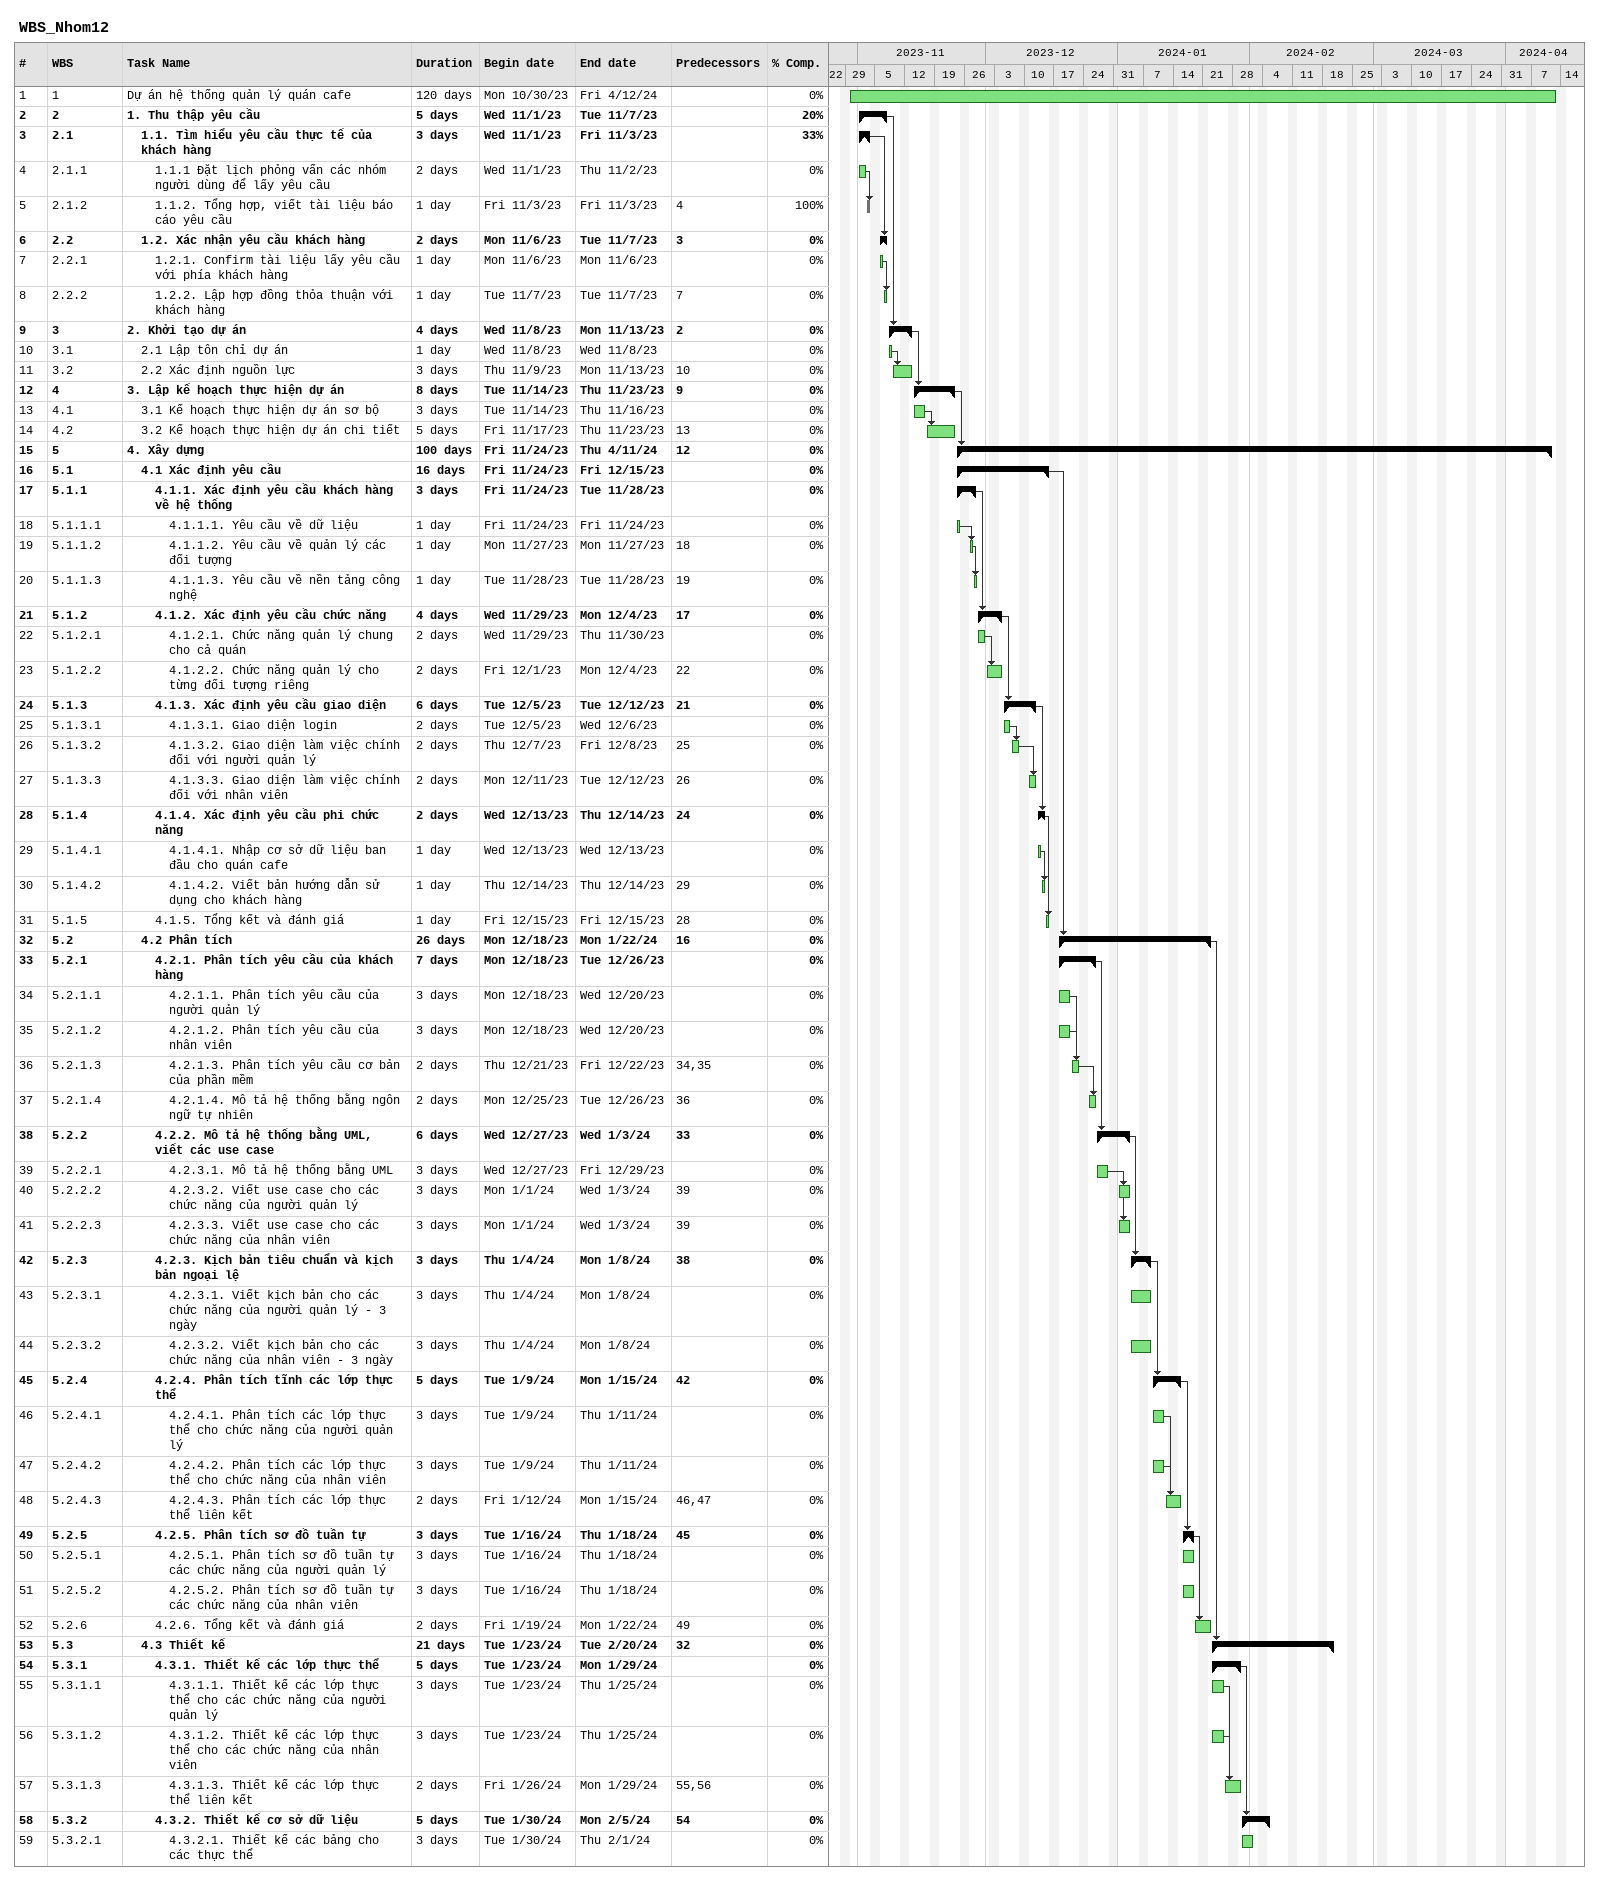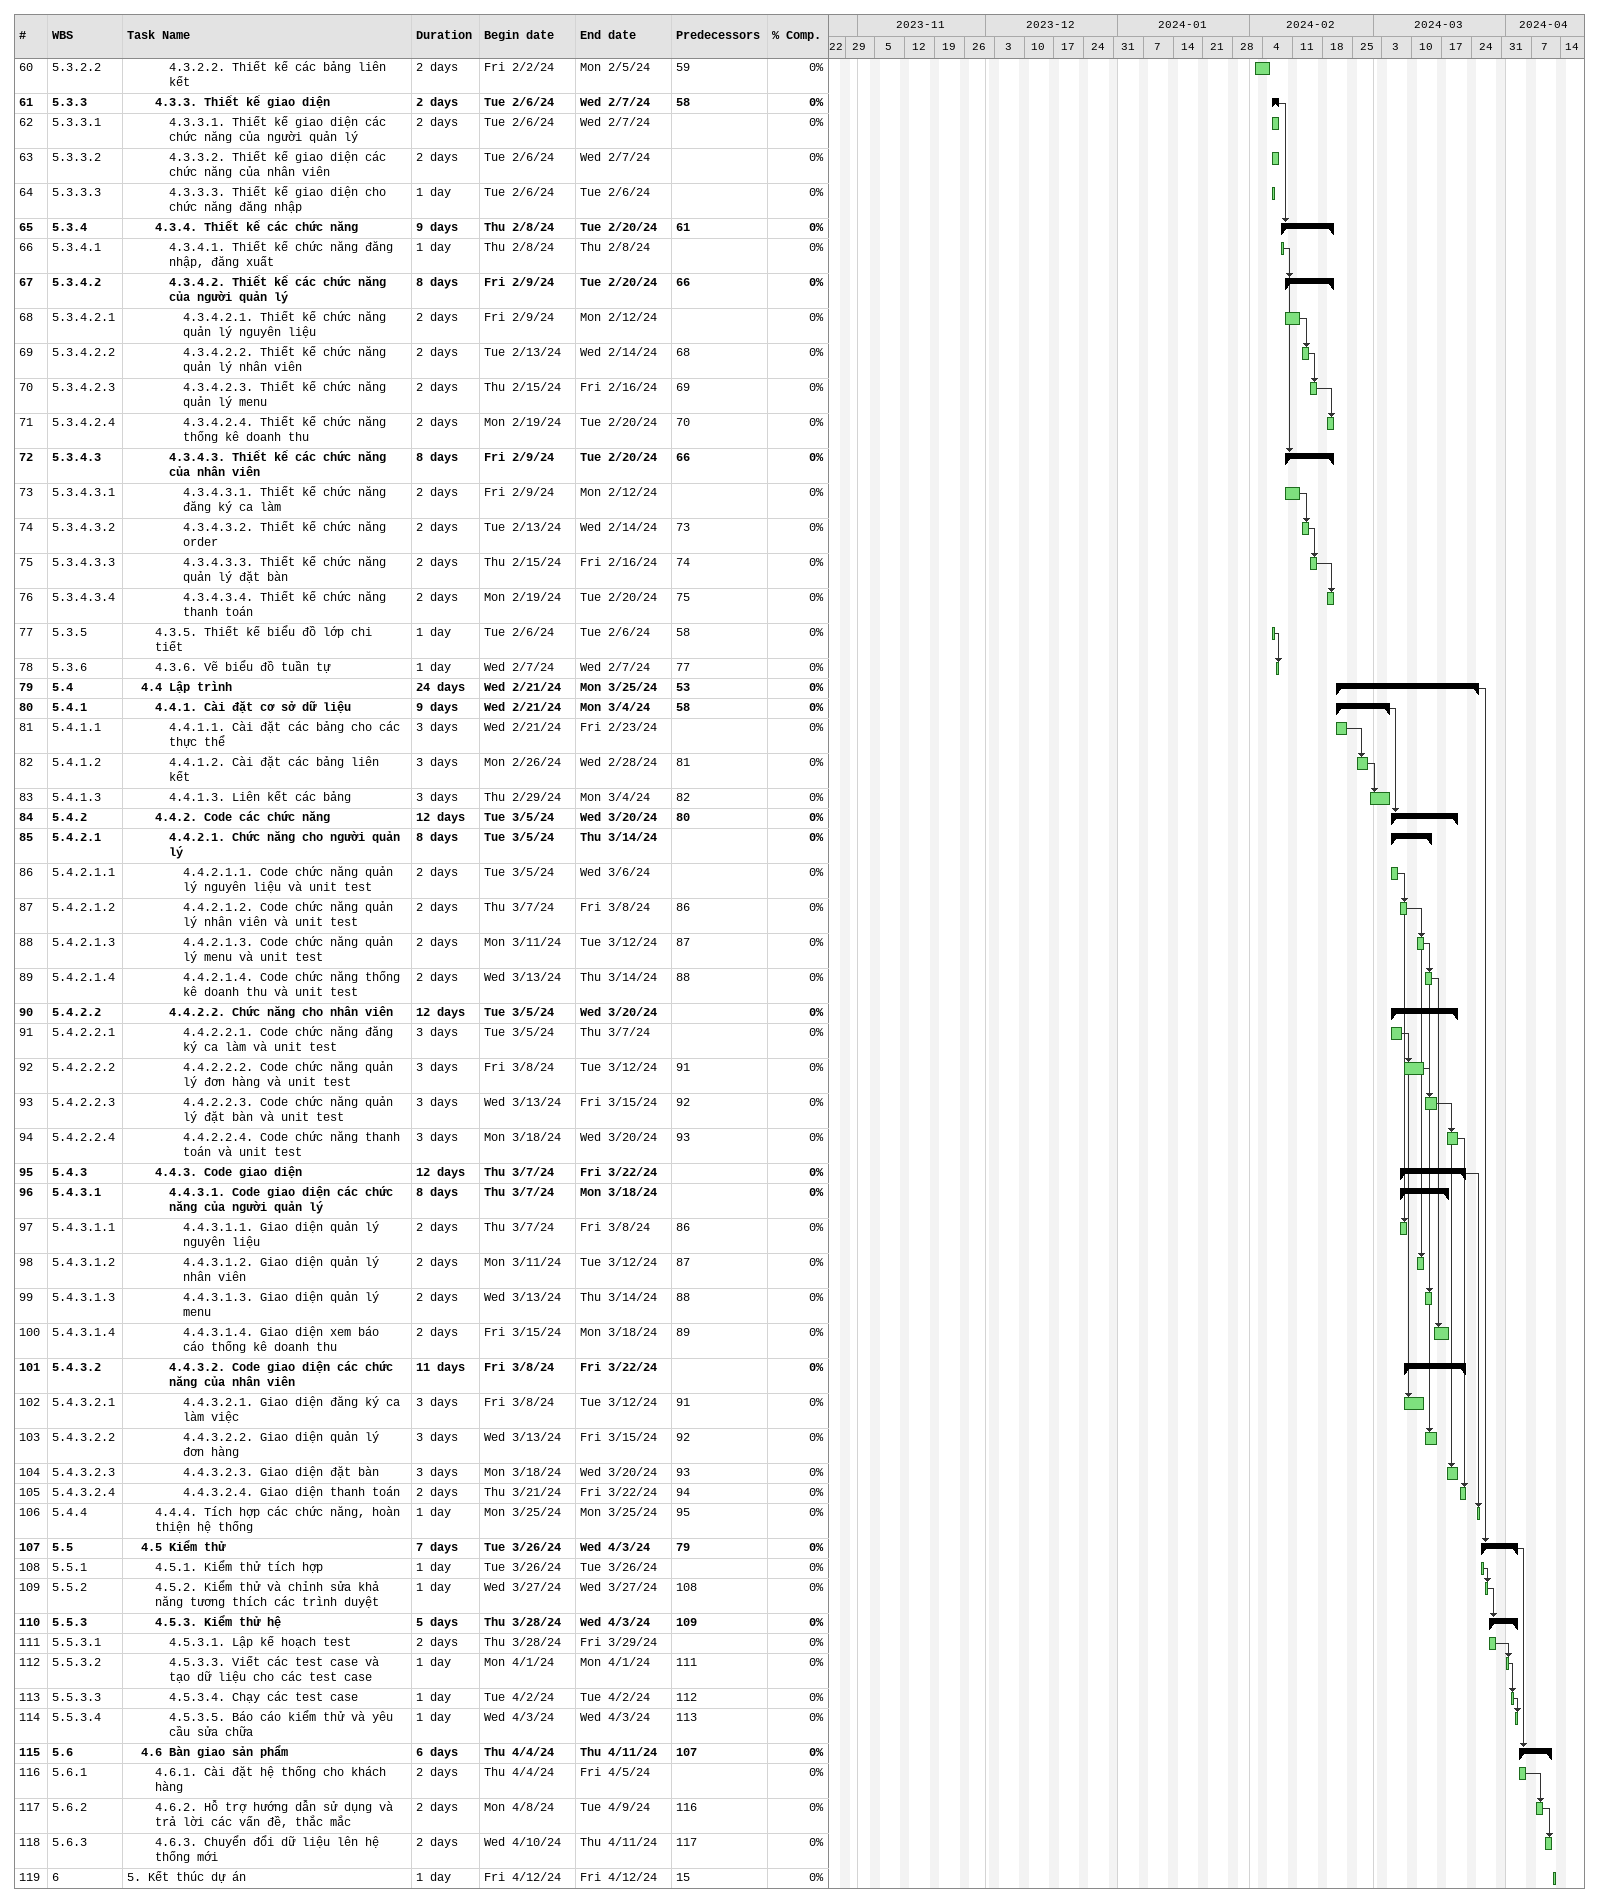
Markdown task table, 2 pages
WBS_Nhom12

| ID | WBS | Task | Duration | Start | Finish | Predecessors | % complete |
|---|---|---|---|---|---|---|---|
| 1 | 1 | Dự án hệ thống quản lý quán cafe | 120d | 2023-10-30 | 2024-04-12 |  | 0 |
| 2 | 2 | **1. Thu thập yêu cầu** | 5d | 2023-11-01 | 2023-11-07 |  | 20 |
| 3 | 2.1 | **1.1. Tìm hiểu yêu cầu thực tế của khách hàng** | 3d | 2023-11-01 | 2023-11-03 |  | 33 |
| 4 | 2.1.1 | 1.1.1 Đặt lịch phỏng vấn các nhóm người dùng để lấy yêu cầu | 2d | 2023-11-01 | 2023-11-02 |  | 0 |
| 5 | 2.1.2 | 1.1.2. Tổng hợp, viết tài liệu báo cáo yêu cầu | 1d | 2023-11-03 | 2023-11-03 | 4 | 100 |
| 6 | 2.2 | **1.2. Xác nhận yêu cầu khách hàng** | 2d | 2023-11-06 | 2023-11-07 | 3 | 0 |
| 7 | 2.2.1 | 1.2.1. Confirm tài liệu lấy yêu cầu với phía khách hàng | 1d | 2023-11-06 | 2023-11-06 |  | 0 |
| 8 | 2.2.2 | 1.2.2. Lập hợp đồng thỏa thuận với khách hàng | 1d | 2023-11-07 | 2023-11-07 | 7 | 0 |
| 9 | 3 | **2. Khởi tạo dự án** | 4d | 2023-11-08 | 2023-11-13 | 2 | 0 |
| 10 | 3.1 | 2.1 Lập tôn chỉ dự án | 1d | 2023-11-08 | 2023-11-08 |  | 0 |
| 11 | 3.2 | 2.2 Xác định nguồn lực | 3d | 2023-11-09 | 2023-11-13 | 10 | 0 |
| 12 | 4 | **3. Lập kế hoạch thực hiện dự án** | 8d | 2023-11-14 | 2023-11-23 | 9 | 0 |
| 13 | 4.1 | 3.1 Kế hoạch thực hiện dự án sơ bộ | 3d | 2023-11-14 | 2023-11-16 |  | 0 |
| 14 | 4.2 | 3.2 Kế hoạch thực hiện dự án chi tiết | 5d | 2023-11-17 | 2023-11-23 | 13 | 0 |
| 15 | 5 | **4. Xây dựng** | 100d | 2023-11-24 | 2024-04-11 | 12 | 0 |
| 16 | 5.1 | **4.1 Xác định yêu cầu** | 16d | 2023-11-24 | 2023-12-15 |  | 0 |
| 17 | 5.1.1 | **4.1.1. Xác định yêu cầu khách hàng về hệ thống** | 3d | 2023-11-24 | 2023-11-28 |  | 0 |
| 18 | 5.1.1.1 | 4.1.1.1. Yêu cầu về dữ liệu | 1d | 2023-11-24 | 2023-11-24 |  | 0 |
| 19 | 5.1.1.2 | 4.1.1.2. Yêu cầu về quản lý các đối tượng | 1d | 2023-11-27 | 2023-11-27 | 18 | 0 |
| 20 | 5.1.1.3 | 4.1.1.3. Yêu cầu về nền tảng công nghệ | 1d | 2023-11-28 | 2023-11-28 | 19 | 0 |
| 21 | 5.1.2 | **4.1.2. Xác định yêu cầu chức năng** | 4d | 2023-11-29 | 2023-12-04 | 17 | 0 |
| 22 | 5.1.2.1 | 4.1.2.1. Chức năng quản lý chung cho cả quán | 2d | 2023-11-29 | 2023-11-30 |  | 0 |
| 23 | 5.1.2.2 | 4.1.2.2. Chức năng quản lý cho từng đối tượng riêng | 2d | 2023-12-01 | 2023-12-04 | 22 | 0 |
| 24 | 5.1.3 | **4.1.3. Xác định yêu cầu giao diện** | 6d | 2023-12-05 | 2023-12-12 | 21 | 0 |
| 25 | 5.1.3.1 | 4.1.3.1. Giao diện login | 2d | 2023-12-05 | 2023-12-06 |  | 0 |
| 26 | 5.1.3.2 | 4.1.3.2. Giao diện làm việc chính đối với người quản lý | 2d | 2023-12-07 | 2023-12-08 | 25 | 0 |
| 27 | 5.1.3.3 | 4.1.3.3. Giao diện làm việc chính đối với nhân viên | 2d | 2023-12-11 | 2023-12-12 | 26 | 0 |
| 28 | 5.1.4 | **4.1.4. Xác định yêu cầu phi chức năng** | 2d | 2023-12-13 | 2023-12-14 | 24 | 0 |
| 29 | 5.1.4.1 | 4.1.4.1. Nhập cơ sở dữ liệu ban đầu cho quán cafe | 1d | 2023-12-13 | 2023-12-13 |  | 0 |
| 30 | 5.1.4.2 | 4.1.4.2. Viết bản hướng dẫn sử dụng cho khách hàng | 1d | 2023-12-14 | 2023-12-14 | 29 | 0 |
| 31 | 5.1.5 | 4.1.5. Tổng kết và đánh giá | 1d | 2023-12-15 | 2023-12-15 | 28 | 0 |
| 32 | 5.2 | **4.2 Phân tích** | 26d | 2023-12-18 | 2024-01-22 | 16 | 0 |
| 33 | 5.2.1 | **4.2.1. Phân tích yêu cầu của khách hàng** | 7d | 2023-12-18 | 2023-12-26 |  | 0 |
| 34 | 5.2.1.1 | 4.2.1.1. Phân tích yêu cầu của người quản lý | 3d | 2023-12-18 | 2023-12-20 |  | 0 |
| 35 | 5.2.1.2 | 4.2.1.2. Phân tích yêu cầu của nhân viên | 3d | 2023-12-18 | 2023-12-20 |  | 0 |
| 36 | 5.2.1.3 | 4.2.1.3. Phân tích yêu cầu cơ bản của phần mềm | 2d | 2023-12-21 | 2023-12-22 | 34, 35 | 0 |
| 37 | 5.2.1.4 | 4.2.1.4. Mô tả hệ thống bằng ngôn ngữ tự nhiên | 2d | 2023-12-25 | 2023-12-26 | 36 | 0 |
| 38 | 5.2.2 | **4.2.2. Mô tả hệ thống bằng UML, viết các use case** | 6d | 2023-12-27 | 2024-01-03 | 33 | 0 |
| 39 | 5.2.2.1 | 4.2.3.1. Mô tả hệ thống bằng UML | 3d | 2023-12-27 | 2023-12-29 |  | 0 |
| 40 | 5.2.2.2 | 4.2.3.2. Viết use case cho các chức năng của người quản lý | 3d | 2024-01-01 | 2024-01-03 | 39 | 0 |
| 41 | 5.2.2.3 | 4.2.3.3. Viết use case cho các chức năng của nhân viên | 3d | 2024-01-01 | 2024-01-03 | 39 | 0 |
| 42 | 5.2.3 | **4.2.3. Kịch bản tiêu chuẩn và kịch bản ngoại lệ** | 3d | 2024-01-04 | 2024-01-08 | 38 | 0 |
| 43 | 5.2.3.1 | 4.2.3.1. Viết kịch bản cho các chức năng của người quản lý - 3 ngày | 3d | 2024-01-04 | 2024-01-08 |  | 0 |
| 44 | 5.2.3.2 | 4.2.3.2. Viết kịch bản cho các chức năng của nhân viên - 3 ngày | 3d | 2024-01-04 | 2024-01-08 |  | 0 |
| 45 | 5.2.4 | **4.2.4. Phân tích tĩnh các lớp thực thể** | 5d | 2024-01-09 | 2024-01-15 | 42 | 0 |
| 46 | 5.2.4.1 | 4.2.4.1. Phân tích các lớp thực thể cho chức năng của người quản lý | 3d | 2024-01-09 | 2024-01-11 |  | 0 |
| 47 | 5.2.4.2 | 4.2.4.2. Phân tích các lớp thực thể cho chức năng của nhân viên | 3d | 2024-01-09 | 2024-01-11 |  | 0 |
| 48 | 5.2.4.3 | 4.2.4.3. Phân tích các lớp thực thể liên kết | 2d | 2024-01-12 | 2024-01-15 | 46, 47 | 0 |
| 49 | 5.2.5 | **4.2.5. Phân tích sơ đồ tuần tự** | 3d | 2024-01-16 | 2024-01-18 | 45 | 0 |
| 50 | 5.2.5.1 | 4.2.5.1. Phân tích sơ đồ tuần tự các chức năng của người quản lý | 3d | 2024-01-16 | 2024-01-18 |  | 0 |
| 51 | 5.2.5.2 | 4.2.5.2. Phân tích sơ đồ tuần tự các chức năng của nhân viên | 3d | 2024-01-16 | 2024-01-18 |  | 0 |
| 52 | 5.2.6 | 4.2.6. Tổng kết và đánh giá | 2d | 2024-01-19 | 2024-01-22 | 49 | 0 |
| 53 | 5.3 | **4.3 Thiết kế** | 21d | 2024-01-23 | 2024-02-20 | 32 | 0 |
| 54 | 5.3.1 | **4.3.1. Thiết kế các lớp thực thể** | 5d | 2024-01-23 | 2024-01-29 |  | 0 |
| 55 | 5.3.1.1 | 4.3.1.1. Thiết kế các lớp thực thể cho các chức năng của người quản lý | 3d | 2024-01-23 | 2024-01-25 |  | 0 |
| 56 | 5.3.1.2 | 4.3.1.2. Thiết kế các lớp thực thể cho các chức năng của nhân viên | 3d | 2024-01-23 | 2024-01-25 |  | 0 |
| 57 | 5.3.1.3 | 4.3.1.3. Thiết kế các lớp thực thể liên kết | 2d | 2024-01-26 | 2024-01-29 | 55, 56 | 0 |
| 58 | 5.3.2 | **4.3.2. Thiết kế cơ sở dữ liệu** | 5d | 2024-01-30 | 2024-02-05 | 54 | 0 |
| 59 | 5.3.2.1 | 4.3.2.1. Thiết kế các bảng cho các thực thể | 3d | 2024-01-30 | 2024-02-01 |  | 0 |
| 60 | 5.3.2.2 | 4.3.2.2. Thiết kế các bảng liên kết | 2d | 2024-02-02 | 2024-02-05 | 59 | 0 |
| 61 | 5.3.3 | **4.3.3. Thiết kế giao diện** | 2d | 2024-02-06 | 2024-02-07 | 58 | 0 |
| 62 | 5.3.3.1 | 4.3.3.1. Thiết kế giao diện các chức năng của người quản lý | 2d | 2024-02-06 | 2024-02-07 |  | 0 |
| 63 | 5.3.3.2 | 4.3.3.2. Thiết kế giao diện các chức năng của nhân viên | 2d | 2024-02-06 | 2024-02-07 |  | 0 |
| 64 | 5.3.3.3 | 4.3.3.3. Thiết kế giao diện cho chức năng đăng nhập | 1d | 2024-02-06 | 2024-02-06 |  | 0 |
| 65 | 5.3.4 | **4.3.4. Thiết kế các chức năng** | 9d | 2024-02-08 | 2024-02-20 | 61 | 0 |
| 66 | 5.3.4.1 | 4.3.4.1. Thiết kế chức năng đăng nhập, đăng xuất | 1d | 2024-02-08 | 2024-02-08 |  | 0 |
| 67 | 5.3.4.2 | **4.3.4.2. Thiết kế các chức năng của người quản lý** | 8d | 2024-02-09 | 2024-02-20 | 66 | 0 |
| 68 | 5.3.4.2.1 | 4.3.4.2.1. Thiết kế chức năng quản lý nguyên liệu | 2d | 2024-02-09 | 2024-02-12 |  | 0 |
| 69 | 5.3.4.2.2 | 4.3.4.2.2. Thiết kế chức năng quản lý nhân viên | 2d | 2024-02-13 | 2024-02-14 | 68 | 0 |
| 70 | 5.3.4.2.3 | 4.3.4.2.3. Thiết kế chức năng quản lý menu | 2d | 2024-02-15 | 2024-02-16 | 69 | 0 |
| 71 | 5.3.4.2.4 | 4.3.4.2.4. Thiết kế chức năng thống kê doanh thu | 2d | 2024-02-19 | 2024-02-20 | 70 | 0 |
| 72 | 5.3.4.3 | **4.3.4.3. Thiết kế các chức năng của nhân viên** | 8d | 2024-02-09 | 2024-02-20 | 66 | 0 |
| 73 | 5.3.4.3.1 | 4.3.4.3.1. Thiết kế chức năng đăng ký ca làm | 2d | 2024-02-09 | 2024-02-12 |  | 0 |
| 74 | 5.3.4.3.2 | 4.3.4.3.2. Thiết kế chức năng order | 2d | 2024-02-13 | 2024-02-14 | 73 | 0 |
| 75 | 5.3.4.3.3 | 4.3.4.3.3. Thiết kế chức năng quản lý đặt bàn | 2d | 2024-02-15 | 2024-02-16 | 74 | 0 |
| 76 | 5.3.4.3.4 | 4.3.4.3.4. Thiết kế chức năng thanh toán | 2d | 2024-02-19 | 2024-02-20 | 75 | 0 |
| 77 | 5.3.5 | 4.3.5. Thiết kế biểu đồ lớp chi tiết | 1d | 2024-02-06 | 2024-02-06 | 58 | 0 |
| 78 | 5.3.6 | 4.3.6. Vẽ biểu đồ tuần tự | 1d | 2024-02-07 | 2024-02-07 | 77 | 0 |
| 79 | 5.4 | **4.4 Lập trình** | 24d | 2024-02-21 | 2024-03-25 | 53 | 0 |
| 80 | 5.4.1 | **4.4.1. Cài đặt cơ sở dữ liệu** | 9d | 2024-02-21 | 2024-03-04 | 58 | 0 |
| 81 | 5.4.1.1 | 4.4.1.1. Cài đặt các bảng cho các thực thể | 3d | 2024-02-21 | 2024-02-23 |  | 0 |
| 82 | 5.4.1.2 | 4.4.1.2. Cài đặt các bảng liên kết | 3d | 2024-02-26 | 2024-02-28 | 81 | 0 |
| 83 | 5.4.1.3 | 4.4.1.3. Liên kết các bảng | 3d | 2024-02-29 | 2024-03-04 | 82 | 0 |
| 84 | 5.4.2 | **4.4.2. Code các chức năng** | 12d | 2024-03-05 | 2024-03-20 | 80 | 0 |
| 85 | 5.4.2.1 | **4.4.2.1. Chức năng cho người quản lý** | 8d | 2024-03-05 | 2024-03-14 |  | 0 |
| 86 | 5.4.2.1.1 | 4.4.2.1.1. Code chức năng quản lý nguyên liệu và unit test | 2d | 2024-03-05 | 2024-03-06 |  | 0 |
| 87 | 5.4.2.1.2 | 4.4.2.1.2. Code chức năng quản lý nhân viên và unit test | 2d | 2024-03-07 | 2024-03-08 | 86 | 0 |
| 88 | 5.4.2.1.3 | 4.4.2.1.3. Code chức năng quản lý menu và unit test | 2d | 2024-03-11 | 2024-03-12 | 87 | 0 |
| 89 | 5.4.2.1.4 | 4.4.2.1.4. Code chức năng thống kê doanh thu và unit test | 2d | 2024-03-13 | 2024-03-14 | 88 | 0 |
| 90 | 5.4.2.2 | **4.4.2.2. Chức năng cho nhân viên** | 12d | 2024-03-05 | 2024-03-20 |  | 0 |
| 91 | 5.4.2.2.1 | 4.4.2.2.1. Code chức năng đăng ký ca làm và unit test | 3d | 2024-03-05 | 2024-03-07 |  | 0 |
| 92 | 5.4.2.2.2 | 4.4.2.2.2. Code chức năng quản lý đơn hàng và unit test | 3d | 2024-03-08 | 2024-03-12 | 91 | 0 |
| 93 | 5.4.2.2.3 | 4.4.2.2.3. Code chức năng quản lý đặt bàn và unit test | 3d | 2024-03-13 | 2024-03-15 | 92 | 0 |
| 94 | 5.4.2.2.4 | 4.4.2.2.4. Code chức năng thanh toán và unit test | 3d | 2024-03-18 | 2024-03-20 | 93 | 0 |
| 95 | 5.4.3 | **4.4.3. Code giao diện** | 12d | 2024-03-07 | 2024-03-22 |  | 0 |
| 96 | 5.4.3.1 | **4.4.3.1. Code giao diện các chức năng của người quản lý** | 8d | 2024-03-07 | 2024-03-18 |  | 0 |
| 97 | 5.4.3.1.1 | 4.4.3.1.1. Giao diện quản lý nguyên liệu | 2d | 2024-03-07 | 2024-03-08 | 86 | 0 |
| 98 | 5.4.3.1.2 | 4.4.3.1.2. Giao diện quản lý nhân viên | 2d | 2024-03-11 | 2024-03-12 | 87 | 0 |
| 99 | 5.4.3.1.3 | 4.4.3.1.3. Giao diện quản lý menu | 2d | 2024-03-13 | 2024-03-14 | 88 | 0 |
| 100 | 5.4.3.1.4 | 4.4.3.1.4. Giao diện xem báo cáo thống kê doanh thu | 2d | 2024-03-15 | 2024-03-18 | 89 | 0 |
| 101 | 5.4.3.2 | **4.4.3.2. Code giao diện các chức năng của nhân viên** | 11d | 2024-03-08 | 2024-03-22 |  | 0 |
| 102 | 5.4.3.2.1 | 4.4.3.2.1. Giao diện đăng ký ca làm việc | 3d | 2024-03-08 | 2024-03-12 | 91 | 0 |
| 103 | 5.4.3.2.2 | 4.4.3.2.2. Giao diện quản lý đơn hàng | 3d | 2024-03-13 | 2024-03-15 | 92 | 0 |
| 104 | 5.4.3.2.3 | 4.4.3.2.3. Giao diện đặt bàn | 3d | 2024-03-18 | 2024-03-20 | 93 | 0 |
| 105 | 5.4.3.2.4 | 4.4.3.2.4. Giao diện thanh toán | 2d | 2024-03-21 | 2024-03-22 | 94 | 0 |
| 106 | 5.4.4 | 4.4.4. Tích hợp các chức năng, hoàn thiện hệ thống | 1d | 2024-03-25 | 2024-03-25 | 95 | 0 |
| 107 | 5.5 | **4.5 Kiểm thử** | 7d | 2024-03-26 | 2024-04-03 | 79 | 0 |
| 108 | 5.5.1 | 4.5.1. Kiểm thử tích hợp | 1d | 2024-03-26 | 2024-03-26 |  | 0 |
| 109 | 5.5.2 | 4.5.2. Kiểm thử và chỉnh sửa khả năng tương thích các trình duyệt | 1d | 2024-03-27 | 2024-03-27 | 108 | 0 |
| 110 | 5.5.3 | **4.5.3. Kiểm thử hệ** | 5d | 2024-03-28 | 2024-04-03 | 109 | 0 |
| 111 | 5.5.3.1 | 4.5.3.1. Lập kế hoạch test | 2d | 2024-03-28 | 2024-03-29 |  | 0 |
| 112 | 5.5.3.2 | 4.5.3.3. Viết các test case và tạo dữ liệu cho các test case | 1d | 2024-04-01 | 2024-04-01 | 111 | 0 |
| 113 | 5.5.3.3 | 4.5.3.4. Chạy các test case | 1d | 2024-04-02 | 2024-04-02 | 112 | 0 |
| 114 | 5.5.3.4 | 4.5.3.5. Báo cáo kiểm thử và yêu cầu sửa chữa | 1d | 2024-04-03 | 2024-04-03 | 113 | 0 |
| 115 | 5.6 | **4.6 Bàn giao sản phẩm** | 6d | 2024-04-04 | 2024-04-11 | 107 | 0 |
| 116 | 5.6.1 | 4.6.1. Cài đặt hệ thống cho khách hàng | 2d | 2024-04-04 | 2024-04-05 |  | 0 |
| 117 | 5.6.2 | 4.6.2. Hỗ trợ hướng dẫn sử dụng và trả lời các vấn đề, thắc mắc | 2d | 2024-04-08 | 2024-04-09 | 116 | 0 |
| 118 | 5.6.3 | 4.6.3. Chuyển đổi dữ liệu lên hệ thống mới | 2d | 2024-04-10 | 2024-04-11 | 117 | 0 |
| 119 | 6 | 5. Kết thúc dự án | 1d | 2024-04-12 | 2024-04-12 | 15 | 0 |
